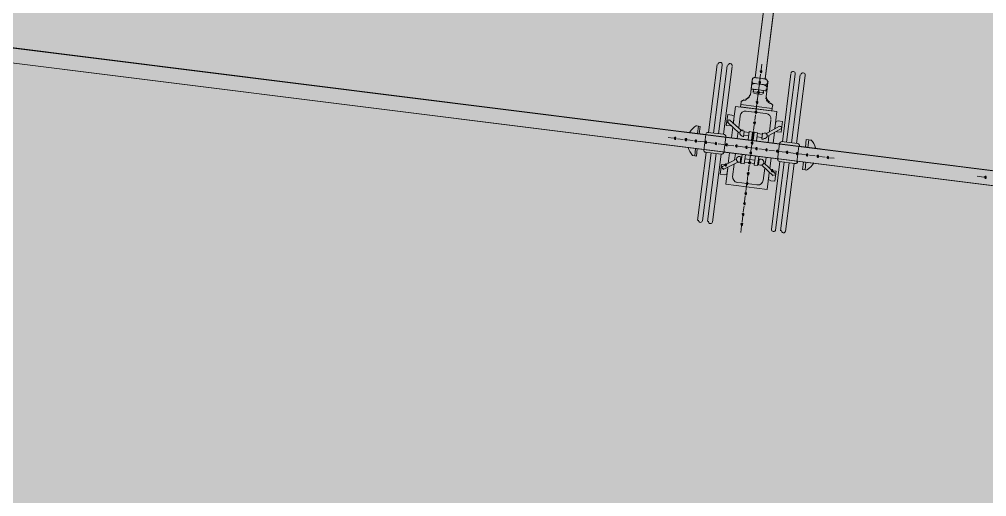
# Model space of a CAD drawing. Header units: metres. Extents: x -4 to 509425, y 7549 to 4732445.
# Drawn here: x 476019.26 to 476029.05, y 4719740.6 to 4719745.43 of the extents above; entities that cross this region are included whole.
import ezdxf

# ---------------------------------------------------------------- set-up
doc = ezdxf.new("R2010")
doc.units = ezdxf.units.M
doc.header["$LTSCALE"] = 0.01
doc.header["$MEASUREMENT"] = 0
doc.layers.get('0').update_dxf_attribs({"lineweight": 0})
doc.layers.add('_SUBESTACIÓN', color=1, linetype='Continuous')
doc.layers.add('SUBESTACION LA VID', color=253, linetype='Continuous')

# ---------------------------------------------------------------- blocks, each defined once
blk = doc.blocks.new('A$Cfff6051d')
at = {"layer": 'SUBESTACION LA VID', "transparency": 33554687}
h = blk.add_hatch(color=256, dxfattribs=at)
h.dxf.hatch_style = 2
h.paths.add_polyline_path([(476026.7776, 4719744.9032), (476026.7786, 4719744.9116), (476026.7702, 4719744.9127), (476026.7608, 4719744.9053), (476026.7681, 4719744.8959), (476026.7765, 4719744.8948)])
h = blk.add_hatch(color=256, dxfattribs=at)
h.dxf.hatch_style = 2
h.paths.add_polyline_path([(476026.7639, 4719744.794), (476026.7649, 4719744.8024), (476026.7565, 4719744.8034), (476026.7471, 4719744.7961), (476026.7544, 4719744.7866), (476026.7628, 4719744.7856)])
h = blk.add_hatch(color=256, dxfattribs=at)
h.dxf.hatch_style = 2
h.paths.add_polyline_path([(476026.7512, 4719744.6932), (476026.7523, 4719744.7016), (476026.7439, 4719744.7026), (476026.7344, 4719744.6953), (476026.7418, 4719744.6858), (476026.7502, 4719744.6848)])
h = blk.add_hatch(color=256, dxfattribs=at)
h.dxf.hatch_style = 2
h.paths.add_polyline_path([(476026.7386, 4719744.5924), (476026.7396, 4719744.6008), (476026.7312, 4719744.6018), (476026.7218, 4719744.5945), (476026.7291, 4719744.585), (476026.7375, 4719744.584)])
h = blk.add_hatch(color=256, dxfattribs=at)
h.dxf.hatch_style = 2
h.paths.add_polyline_path([(476026.7259, 4719744.4916), (476026.727, 4719744.5), (476026.7186, 4719744.501), (476026.7091, 4719744.4937), (476026.7165, 4719744.4842), (476026.7249, 4719744.4832)])
h = blk.add_hatch(color=256, dxfattribs=at)
h.dxf.hatch_style = 2
h.paths.add_polyline_path([(476026.7123, 4719744.3824), (476026.7133, 4719744.3908), (476026.7049, 4719744.3918), (476026.6955, 4719744.3845), (476026.7028, 4719744.375), (476026.7112, 4719744.374)])
h = blk.add_hatch(color=256, dxfattribs=at)
h.dxf.hatch_style = 2
h.paths.add_polyline_path([(476025.9078, 4719744.2273), (476025.9089, 4719744.2357), (476025.9005, 4719744.2367), (476025.891, 4719744.2294), (476025.8984, 4719744.2199), (476025.9068, 4719744.2189)])
h = blk.add_hatch(color=256, dxfattribs=at)
h.dxf.hatch_style = 2
h.paths.add_polyline_path([(476026.017, 4719744.2136), (476026.0181, 4719744.222), (476026.0097, 4719744.223), (476026.0002, 4719744.2157), (476026.0076, 4719744.2062), (476026.016, 4719744.2052)])
h = blk.add_hatch(color=256, dxfattribs=at)
h.dxf.hatch_style = 2
h.paths.add_polyline_path([(476026.1178, 4719744.2009), (476026.1189, 4719744.2093), (476026.1105, 4719744.2104), (476026.101, 4719744.203), (476026.1084, 4719744.1936), (476026.1168, 4719744.1925)])
h = blk.add_hatch(color=256, dxfattribs=at)
h.dxf.hatch_style = 2
h.paths.add_polyline_path([(476026.6996, 4719744.2816), (476026.7007, 4719744.29), (476026.6923, 4719744.291), (476026.6828, 4719744.2837), (476026.6902, 4719744.2742), (476026.6986, 4719744.2732)])
h = blk.add_hatch(color=256, dxfattribs=at)
h.dxf.hatch_style = 2
h.paths.add_polyline_path([(476026.2186, 4719744.1883), (476026.2197, 4719744.1967), (476026.2113, 4719744.1977), (476026.2018, 4719744.1904), (476026.2092, 4719744.1809), (476026.2176, 4719744.1799)])
h = blk.add_hatch(color=256, dxfattribs=at)
h.dxf.hatch_style = 2
h.paths.add_polyline_path([(476026.3194, 4719744.1756), (476026.3205, 4719744.184), (476026.3121, 4719744.1851), (476026.3026, 4719744.1778), (476026.31, 4719744.1683), (476026.3184, 4719744.1672)])
h = blk.add_hatch(color=256, dxfattribs=at)
h.dxf.hatch_style = 2
h.paths.add_polyline_path([(476026.4287, 4719744.162), (476026.4297, 4719744.1704), (476026.4213, 4719744.1714), (476026.4119, 4719744.1641), (476026.4192, 4719744.1546), (476026.4276, 4719744.1536)])
h = blk.add_hatch(color=256, dxfattribs=at)
h.dxf.hatch_style = 2
h.paths.add_polyline_path([(476026.5295, 4719744.1493), (476026.5305, 4719744.1577), (476026.5221, 4719744.1588), (476026.5127, 4719744.1514), (476026.52, 4719744.142), (476026.5284, 4719744.1409)])
h = blk.add_hatch(color=256, dxfattribs=at)
h.dxf.hatch_style = 2
h.paths.add_polyline_path([(476026.6303, 4719744.1367), (476026.6313, 4719744.1451), (476026.6229, 4719744.1461), (476026.6135, 4719744.1388), (476026.6208, 4719744.1293), (476026.6292, 4719744.1283)])
h = blk.add_hatch(color=256, dxfattribs=at)
h.dxf.hatch_style = 2
h.paths.add_polyline_path([(476026.687, 4719744.1808), (476026.688, 4719744.1892), (476026.6796, 4719744.1902), (476026.6702, 4719744.1829), (476026.6775, 4719744.1734), (476026.6859, 4719744.1724)])
h = blk.add_hatch(color=256, dxfattribs=at)
h.dxf.hatch_style = 2
h.paths.add_polyline_path([(476026.7311, 4719744.124), (476026.7321, 4719744.1324), (476026.7237, 4719744.1335), (476026.7143, 4719744.1262), (476026.7216, 4719744.1167), (476026.73, 4719744.1156)])
h = blk.add_hatch(color=256, dxfattribs=at)
h.dxf.hatch_style = 2
h.paths.add_polyline_path([(476026.8319, 4719744.1114), (476026.8329, 4719744.1198), (476026.8245, 4719744.1209), (476026.8151, 4719744.1135), (476026.8224, 4719744.1041), (476026.8308, 4719744.103)])
h = blk.add_hatch(color=256, dxfattribs=at)
h.dxf.hatch_style = 2
h.paths.add_polyline_path([(476026.9411, 4719744.0977), (476026.9421, 4719744.1061), (476026.9337, 4719744.1072), (476026.9243, 4719744.0998), (476026.9316, 4719744.0904), (476026.94, 4719744.0893)])
h = blk.add_hatch(color=256, dxfattribs=at)
h.dxf.hatch_style = 2
h.paths.add_polyline_path([(476026.6743, 4719744.08), (476026.6754, 4719744.0884), (476026.667, 4719744.0894), (476026.6575, 4719744.0821), (476026.6649, 4719744.0726), (476026.6733, 4719744.0716)])
h = blk.add_hatch(color=256, dxfattribs=at)
h.dxf.hatch_style = 2
h.paths.add_polyline_path([(476027.0419, 4719744.0851), (476027.0429, 4719744.0935), (476027.0345, 4719744.0945), (476027.0251, 4719744.0872), (476027.0324, 4719744.0777), (476027.0408, 4719744.0767)])
h = blk.add_hatch(color=256, dxfattribs=at)
h.dxf.hatch_style = 2
h.paths.add_polyline_path([(476027.1427, 4719744.0724), (476027.1437, 4719744.0808), (476027.1353, 4719744.0819), (476027.1259, 4719744.0745), (476027.1332, 4719744.0651), (476027.1416, 4719744.064)])
h = blk.add_hatch(color=256, dxfattribs=at)
h.dxf.hatch_style = 2
h.paths.add_polyline_path([(476027.2435, 4719744.0598), (476027.2445, 4719744.0682), (476027.2361, 4719744.0693), (476027.2267, 4719744.0619), (476027.234, 4719744.0525), (476027.2424, 4719744.0514)])
h = blk.add_hatch(color=256, dxfattribs=at)
h.dxf.hatch_style = 2
h.paths.add_polyline_path([(476027.3527, 4719744.0461), (476027.3537, 4719744.0545), (476027.3453, 4719744.0556), (476027.3359, 4719744.0482), (476027.3432, 4719744.0388), (476027.3516, 4719744.0377)])
h = blk.add_hatch(color=256, dxfattribs=at)
h.dxf.hatch_style = 2
h.paths.add_polyline_path([(476027.4535, 4719744.0335), (476027.4545, 4719744.0419), (476027.4461, 4719744.0429), (476027.4367, 4719744.0356), (476027.444, 4719744.0261), (476027.4524, 4719744.0251)])
h = blk.add_hatch(color=256, dxfattribs=at)
h.dxf.hatch_style = 2
h.paths.add_polyline_path([(476026.4202, 4719743.9582), (476026.4212, 4719743.9666), (476026.4128, 4719743.9677), (476026.4034, 4719743.9603), (476026.4107, 4719743.9509), (476026.4191, 4719743.9498)])
h = blk.add_hatch(color=256, dxfattribs=at)
h.dxf.hatch_style = 2
h.paths.add_polyline_path([(476026.6617, 4719743.9792), (476026.6628, 4719743.9876), (476026.6544, 4719743.9886), (476026.6449, 4719743.9813), (476026.6523, 4719743.9718), (476026.6607, 4719743.9708)])
h = blk.add_hatch(color=256, dxfattribs=at)
h.dxf.hatch_style = 2
h.paths.add_polyline_path([(476026.8906, 4719743.8993), (476026.8916, 4719743.9077), (476026.8832, 4719743.9087), (476026.8738, 4719743.9014), (476026.8811, 4719743.8919), (476026.8895, 4719743.8909)])
h = blk.add_hatch(color=256, dxfattribs=at)
h.dxf.hatch_style = 2
h.paths.add_polyline_path([(476026.648, 4719743.87), (476026.6491, 4719743.8784), (476026.6407, 4719743.8794), (476026.6312, 4719743.8721), (476026.6386, 4719743.8626), (476026.647, 4719743.8616)])
h = blk.add_hatch(color=256, dxfattribs=at)
h.dxf.hatch_style = 2
h.paths.add_polyline_path([(476029.0496, 4719743.8334), (476029.0506, 4719743.8418), (476029.0422, 4719743.8428), (476029.0328, 4719743.8355), (476029.0401, 4719743.826), (476029.0485, 4719743.825)])
h = blk.add_hatch(color=256, dxfattribs=at)
h.dxf.hatch_style = 2
h.paths.add_polyline_path([(476026.6354, 4719743.7692), (476026.6364, 4719743.7776), (476026.628, 4719743.7786), (476026.6186, 4719743.7713), (476026.6259, 4719743.7618), (476026.6343, 4719743.7608)])
h = blk.add_hatch(color=256, dxfattribs=at)
h.dxf.hatch_style = 2
h.paths.add_polyline_path([(476026.6227, 4719743.6683), (476026.6238, 4719743.6767), (476026.6154, 4719743.6778), (476026.6059, 4719743.6705), (476026.6133, 4719743.661), (476026.6217, 4719743.6599)])
h = blk.add_hatch(color=256, dxfattribs=at)
h.dxf.hatch_style = 2
h.paths.add_polyline_path([(476026.6101, 4719743.5675), (476026.6112, 4719743.5759), (476026.6028, 4719743.577), (476026.5933, 4719743.5696), (476026.6006, 4719743.5602), (476026.609, 4719743.5591)])
h = blk.add_hatch(color=256, dxfattribs=at)
h.dxf.hatch_style = 2
h.paths.add_polyline_path([(476026.5964, 4719743.4583), (476026.5975, 4719743.4667), (476026.5891, 4719743.4678), (476026.5796, 4719743.4604), (476026.587, 4719743.451), (476026.5954, 4719743.4499)])
h = blk.add_hatch(color=256, dxfattribs=at)
h.dxf.hatch_style = 2
h.paths.add_polyline_path([(476026.5838, 4719743.3575), (476026.5848, 4719743.3659), (476026.5764, 4719743.367), (476026.567, 4719743.3596), (476026.5743, 4719743.3502), (476026.5827, 4719743.3491)])
at = {"layer": 'SUBESTACION LA VID', "lineweight": 15}
for p, q in [((476070.5903, 4719738.7022), (475974.8433, 4719750.706)), ((476027.4475, 4719750.7236), (476026.7103, 4719744.8434)), ((476027.5483, 4719750.711), (476026.8111, 4719744.8307)), ((476070.5713, 4719738.551), (475974.8243, 4719750.5548)), ((476026.326, 4719744.9769), (476026.2397, 4719744.288)), ((476026.2901, 4719744.2817), (476026.3764, 4719744.9705)), ((476026.4268, 4719744.9642), (476026.3405, 4719744.2754)), ((476026.3909, 4719744.2691), (476026.4772, 4719744.9579)), ((476026.7786, 4719744.9798), (476026.7713, 4719744.9211)), ((476026.6809, 4719744.8129), (476026.6735, 4719744.7541)), ((476026.766, 4719744.879), (476026.7586, 4719744.8202)), ((476026.8331, 4719744.7341), (476026.8405, 4719744.7929)), ((476026.9873, 4719744.1943), (476027.0737, 4719744.8831)), ((476027.1157, 4719744.8779), (476027.0293, 4719744.189)), ((476027.0797, 4719744.1827), (476027.1661, 4719744.8716)), ((476027.2165, 4719744.8652), (476027.1301, 4719744.1764)), ((476026.663, 4719744.6701), (476026.6735, 4719744.7541)), ((476026.6914, 4719744.6922), (476026.6935, 4719744.709)), ((476026.6998, 4719744.6911), (476026.6998, 4719744.6911)), ((476026.7534, 4719744.7782), (476026.7449, 4719744.711)), ((476026.7943, 4719744.6963), (476026.7922, 4719744.6795)), ((476026.8331, 4719744.7341), (476026.8226, 4719744.6501)), ((476026.5874, 4719744.6113), (476026.6136, 4719744.6166)), ((476026.7827, 4719744.6722), (476026.6987, 4719744.6827)), ((476026.7407, 4719744.6774), (476026.7323, 4719744.6102)), ((476026.7838, 4719744.6806), (476026.7838, 4719744.6806)), ((476026.4896, 4719744.3762), (476026.5118, 4719744.5526)), ((476026.9318, 4719744.4999), (476026.5118, 4719744.5526)), ((476026.8845, 4719744.5314), (476026.5653, 4719744.5714)), ((476026.8184, 4719744.48), (476026.6167, 4719744.5053)), ((476026.7281, 4719744.5766), (476026.7197, 4719744.5094)), ((476026.8572, 4719744.586), (476026.8814, 4719744.5745)), ((476026.9097, 4719744.3235), (476026.9318, 4719744.4999)), ((476026.4518, 4719744.415), (476026.5747, 4719744.3058)), ((476026.5442, 4719744.3352), (476026.559, 4719744.4528)), ((476026.7144, 4719744.4674), (476026.707, 4719744.4086)), ((476026.855, 4719744.2962), (476026.8698, 4719744.4138)), ((476026.1116, 4719744.3553), (476026.1368, 4719744.3521)), ((476026.4319, 4719744.3919), (476026.5463, 4719744.2837)), ((476026.4717, 4719744.2333), (476026.4854, 4719744.3426)), ((476026.7018, 4719744.3666), (476026.6944, 4719744.3078)), ((476026.9559, 4719744.3518), (476026.8183, 4719744.2752)), ((476026.9695, 4719744.3245), (476026.8319, 4719744.2479)), ((476025.8826, 4719744.2304), (476025.8322, 4719744.2367)), ((476025.9834, 4719744.2178), (476025.9246, 4719744.2251)), ((476026.2113, 4719744.266), (476025.9929, 4719744.2934)), ((476026.0842, 4719744.2051), (476026.0254, 4719744.2125)), ((476026.1913, 4719744.1064), (476026.2113, 4719744.266)), ((476026.3909, 4719744.2691), (476026.2313, 4719744.2891)), ((476026.4129, 4719744.2407), (476026.3929, 4719744.0811)), ((476026.959, 4719744.1723), (476026.4129, 4719744.2407)), ((476026.5305, 4719744.226), (476026.539, 4719744.2932)), ((476026.645, 4719744.2543), (476026.5946, 4719744.2606)), ((476026.6492, 4719744.2879), (476026.5988, 4719744.2942)), ((476026.6397, 4719744.2123), (476026.6503, 4719744.2963)), ((476026.6839, 4719744.2921), (476026.6503, 4719744.2963)), ((476026.6733, 4719744.2081), (476026.6839, 4719744.2921)), ((476026.6954, 4719744.248), (476026.6786, 4719744.2501)), ((476026.6891, 4719744.2658), (476026.6807, 4719744.1986)), ((476026.6996, 4719744.2816), (476026.6828, 4719744.2837)), ((476026.6901, 4719744.206), (476026.7007, 4719744.29)), ((476026.7343, 4719744.2858), (476026.7007, 4719744.29)), ((476026.7237, 4719744.2018), (476026.7343, 4719744.2858)), ((476026.7794, 4719744.2374), (476026.729, 4719744.2438)), ((476026.7836, 4719744.271), (476026.7332, 4719744.2774)), ((476026.8015, 4719744.2773), (476026.7847, 4719744.2794)), ((476026.8413, 4719744.187), (476026.8498, 4719744.2542)), ((476026.8917, 4719744.1807), (476026.9054, 4719744.2899)), ((476027.2708, 4719744.21), (476027.254, 4719744.2121)), ((476026.1924, 4719744.1148), (476025.974, 4719744.1422)), ((476026.1157, 4719744.0476), (476026.1252, 4719744.1232)), ((476026.1934, 4719744.1914), (476026.1262, 4719744.1999)), ((476026.2942, 4719744.1788), (476026.227, 4719744.1872)), ((476026.395, 4719744.1662), (476026.3362, 4719744.1735)), ((476026.4959, 4719744.1535), (476026.4371, 4719744.1609)), ((476026.6051, 4719744.1398), (476026.5379, 4719744.1483)), ((476026.7059, 4719744.1272), (476026.6387, 4719744.1356)), ((476026.6765, 4719744.165), (476026.6681, 4719744.0978)), ((476026.8067, 4719744.1146), (476026.7479, 4719744.1219)), ((476026.9075, 4719744.1019), (476026.8487, 4719744.1093)), ((476026.959, 4719744.1723), (476026.9389, 4719744.0127)), ((476026.9789, 4719744.1954), (476027.1385, 4719744.1754)), ((476027.1322, 4719743.9884), (476027.1522, 4719744.148)), ((476027.1522, 4719744.148), (476027.3706, 4719744.1207)), ((476026.0989, 4719744.0497), (476026.0737, 4719744.0529)), ((476026.1281, 4719743.3976), (476026.2144, 4719744.0864)), ((476026.2648, 4719744.0801), (476026.1785, 4719743.3913)), ((476026.3656, 4719744.0675), (476026.206, 4719744.0875)), ((476026.2289, 4719743.385), (476026.3152, 4719744.0738)), ((476026.3656, 4719744.0675), (476026.2793, 4719743.3786)), ((476026.375, 4719743.9383), (476026.5126, 4719744.0149)), ((476026.94, 4719744.0211), (476026.394, 4719744.0895)), ((476026.4391, 4719743.9729), (476026.4528, 4719744.0821)), ((476026.5032, 4719744.0076), (476026.5116, 4719744.0748)), ((476026.5735, 4719744.0243), (476026.5651, 4719744.0254)), ((476026.5788, 4719744.0663), (476026.5672, 4719743.9739)), ((476026.6124, 4719744.0621), (476026.6008, 4719743.9697)), ((476026.7079, 4719744.0075), (476026.6071, 4719744.0201)), ((476026.6628, 4719744.0558), (476026.6554, 4719743.997)), ((476026.7132, 4719744.0495), (476026.7016, 4719743.9571)), ((476026.7468, 4719744.0453), (476026.7352, 4719743.9529)), ((476026.814, 4719743.9686), (476026.8224, 4719744.0358)), ((476026.8591, 4719743.9203), (476026.8728, 4719744.0295)), ((476027.0167, 4719744.0882), (476026.9495, 4719744.0967)), ((476027.1175, 4719744.0756), (476027.0503, 4719744.084)), ((476027.2183, 4719744.063), (476027.1511, 4719744.0714)), ((476027.3191, 4719744.0503), (476027.2603, 4719744.0577)), ((476027.4199, 4719744.0377), (476027.3611, 4719744.0451)), ((476027.5123, 4719744.0261), (476027.4619, 4719744.0324)), ((476026.3887, 4719743.911), (476026.5346, 4719743.9866)), ((476026.4128, 4719743.7629), (476026.4338, 4719743.9309)), ((476026.4821, 4719743.8396), (476026.4979, 4719743.9656)), ((476026.5693, 4719743.9907), (476026.5609, 4719743.9918)), ((476026.6008, 4719743.9697), (476026.5672, 4719743.9739)), ((476026.7037, 4719743.9739), (476026.6029, 4719743.9865)), ((476026.6501, 4719743.955), (476026.6428, 4719743.8962)), ((476026.7352, 4719743.9529), (476026.7016, 4719743.9571)), ((476026.7457, 4719743.9686), (476026.7373, 4719743.9697)), ((476026.7499, 4719744.0022), (476026.7415, 4719744.0033)), ((476026.7615, 4719743.9581), (476026.7447, 4719743.9602)), ((476026.8927, 4719743.8478), (476026.7783, 4719743.956)), ((476026.7929, 4719743.8006), (476026.8087, 4719743.9266)), ((476026.9126, 4719743.8709), (476026.7982, 4719743.9791)), ((476026.962, 4719743.9927), (476026.8757, 4719743.3039)), ((476026.9177, 4719743.2986), (476027.004, 4719743.9874)), ((476026.9536, 4719743.9938), (476027.1132, 4719743.9737)), ((476027.0544, 4719743.9811), (476026.9681, 4719743.2923)), ((476027.0185, 4719743.286), (476027.1048, 4719743.9748)), ((476027.1332, 4719743.9968), (476027.3516, 4719743.9695)), ((476027.1909, 4719743.9128), (476027.2004, 4719743.9884)), ((476027.2161, 4719743.9097), (476027.2329, 4719743.9075)), ((476026.6375, 4719743.8542), (476026.6291, 4719743.787)), ((476026.8328, 4719743.7103), (476026.8538, 4719743.8783)), ((476029.0244, 4719743.8365), (476028.9572, 4719743.845)), ((476026.8328, 4719743.7103), (476026.4128, 4719743.7629)), ((476026.7278, 4719743.7576), (476026.5262, 4719743.7828)), ((476026.6249, 4719743.7534), (476026.6164, 4719743.6862)), ((476026.6112, 4719743.6442), (476026.6038, 4719743.5854)), ((476026.5985, 4719743.5434), (476026.5912, 4719743.4846)), ((476026.5859, 4719743.4426), (476026.5785, 4719743.3838)), ((476026.5733, 4719743.3418), (476026.5648, 4719743.2746))]:
    blk.add_line(p, q, dxfattribs=at)
for points in [[(476070.5713, 4719738.551), (476070.5903, 4719738.7022), (475974.8433, 4719750.706), (475974.8243, 4719750.5548), (476070.5713, 4719738.551)], [(476027.4475, 4719750.7236), (476027.5483, 4719750.711), (476026.8111, 4719744.8307), (476026.7103, 4719744.8434), (476027.4475, 4719750.7236)], [(476026.5685, 4719744.5966), (476026.5622, 4719744.5462), (476026.7218, 4719744.5262), (476026.7607, 4719744.837), (476026.7355, 4719744.8402), (476026.7271, 4719744.8413), (476026.7187, 4719744.8423), (476026.7103, 4719744.8434), (476026.7019, 4719744.8444), (476026.6925, 4719744.8371), (476026.6841, 4719744.8381), (476026.683, 4719744.8297), (476026.682, 4719744.8213), (476026.6809, 4719744.8129), (476026.6735, 4719744.7541), (476026.663, 4719744.6701), (476026.6536, 4719744.6628), (476026.6525, 4719744.6544), (476026.6514, 4719744.646), (476026.642, 4719744.6386), (476026.6325, 4719744.6313), (476026.6231, 4719744.6239), (476026.6136, 4719744.6166), (476026.5968, 4719744.6187), (476026.5874, 4719744.6113), (476026.579, 4719744.6124), (476026.5779, 4719744.604), (476026.5695, 4719744.605), (476026.5685, 4719744.5966)], [(476026.6809, 4719744.8129), (476026.6799, 4719744.8045), (476026.6788, 4719744.7961), (476026.6862, 4719744.7867), (476026.703, 4719744.7846), (476026.7114, 4719744.7835), (476026.7282, 4719744.7814), (476026.7534, 4719744.7782), (476026.7786, 4719744.7751), (476026.7954, 4719744.773), (476026.8038, 4719744.7719), (476026.8206, 4719744.7698), (476026.83, 4719744.7772), (476026.8311, 4719744.7856), (476026.8405, 4719744.7929), (476026.8416, 4719744.8013), (476026.8342, 4719744.8108), (476026.8353, 4719744.8192), (476026.8269, 4719744.8202), (476026.8111, 4719744.8307), (476026.8027, 4719744.8318), (476026.7859, 4719744.8339), (476026.7607, 4719744.837), (476026.7355, 4719744.8402), (476026.7187, 4719744.8423), (476026.7103, 4719744.8434), (476026.6925, 4719744.8371), (476026.6841, 4719744.8381), (476026.683, 4719744.8297), (476026.682, 4719744.8213), (476026.6809, 4719744.8129)], [(476026.8877, 4719744.5566), (476026.8814, 4719744.5062), (476026.7218, 4719744.5262), (476026.7607, 4719744.837), (476026.7859, 4719744.8339), (476026.7943, 4719744.8328), (476026.8111, 4719744.8307), (476026.8195, 4719744.8297), (476026.8269, 4719744.8202), (476026.8353, 4719744.8192), (476026.8342, 4719744.8108), (476026.8416, 4719744.8013), (476026.8405, 4719744.7929), (476026.8331, 4719744.7341), (476026.8226, 4719744.6501), (476026.8216, 4719744.6417), (476026.8205, 4719744.6333), (476026.8279, 4719744.6239), (476026.8268, 4719744.6155), (476026.8341, 4719744.606), (476026.8425, 4719744.6049), (476026.8415, 4719744.5965), (476026.8572, 4719744.586), (476026.8656, 4719744.585), (476026.8814, 4719744.5745), (476026.8887, 4719744.565), (476026.8877, 4719744.5566)], [(476026.746, 4719744.7194), (476026.7712, 4719744.7163), (476026.788, 4719744.7142), (476026.7964, 4719744.7131), (476026.8132, 4719744.711), (476026.8216, 4719744.71), (476026.8226, 4719744.7184), (476026.8237, 4719744.7268), (476026.8331, 4719744.7341), (476026.8342, 4719744.7425), (476026.8269, 4719744.752), (476026.8279, 4719744.7604), (476026.8195, 4719744.7614), (476026.8038, 4719744.7719), (476026.7954, 4719744.773), (476026.7786, 4719744.7751), (476026.7534, 4719744.7782), (476026.7282, 4719744.7814), (476026.7114, 4719744.7835), (476026.703, 4719744.7846), (476026.6851, 4719744.7783), (476026.6767, 4719744.7793), (476026.6756, 4719744.7709), (476026.6746, 4719744.7625), (476026.6735, 4719744.7541), (476026.6725, 4719744.7457), (476026.6714, 4719744.7373), (476026.6704, 4719744.7289), (476026.6788, 4719744.7279), (476026.6956, 4719744.7258), (476026.704, 4719744.7247), (476026.7208, 4719744.7226), (476026.746, 4719744.7194)], [(476026.7964, 4719744.7131), (476026.7932, 4719744.6879), (476026.6924, 4719744.7006), (476026.6956, 4719744.7258)], [(476026.8877, 4719744.5566), (476026.8845, 4719744.5314), (476026.8814, 4719744.5062), (476026.5622, 4719744.5462), (476026.5653, 4719744.5714), (476026.5685, 4719744.5966)], [(476026.4623, 4719744.3625), (476026.4613, 4719744.3541), (476026.4193, 4719744.3594), (476026.433, 4719744.4686), (476026.475, 4719744.4633), (476026.4991, 4719744.4518), (476026.4907, 4719744.3846)], [(476026.9327, 4719744.3035), (476026.9317, 4719744.2951), (476026.9737, 4719744.2899), (476026.9874, 4719744.3991), (476026.9454, 4719744.4043), (476026.9191, 4719744.3991), (476026.9107, 4719744.3319)], [(476026.1441, 4719744.2744), (476026.1536, 4719744.35), (476026.1368, 4719744.3521), (476026.1273, 4719744.2765)], [(476026.5757, 4719744.2459), (476026.5925, 4719744.2438), (476026.5999, 4719744.3026), (476026.5831, 4719744.3047)], [(476026.7941, 4719744.2185), (476026.7773, 4719744.2206), (476026.7847, 4719744.2794)], [(476027.2194, 4719744.1396), (476027.2288, 4719744.2152), (476027.254, 4719744.2121), (476027.2446, 4719744.1365)], [(476026.1084, 4719744.1253), (476026.0989, 4719744.0497), (476026.1157, 4719744.0476)], [(476026.5504, 4719744.0443), (476026.5672, 4719744.0422), (476026.5598, 4719743.9834), (476026.543, 4719743.9855)], [(476026.7688, 4719744.0169), (476026.752, 4719744.019), (476026.7447, 4719743.9602)], [(476026.4118, 4719743.9593), (476026.3698, 4719743.9646), (476026.3571, 4719743.8638), (476026.3991, 4719743.8585), (476026.4254, 4719743.8637), (476026.4338, 4719743.9309)], [(476027.2256, 4719743.9853), (476027.2161, 4719743.9097), (476027.1909, 4719743.9128)], [(476026.8822, 4719743.9003), (476026.9242, 4719743.8951), (476026.9116, 4719743.7942), (476026.8696, 4719743.7995), (476026.8454, 4719743.8111), (476026.8538, 4719743.8783)]]:
    blk.add_lwpolyline(points, dxfattribs=at)
at = {"layer": 'SUBESTACION LA VID'}
for points in [[(476026.7776, 4719744.9032), (476026.7786, 4719744.9116), (476026.7702, 4719744.9127), (476026.7608, 4719744.9053), (476026.7681, 4719744.8959), (476026.7765, 4719744.8948)], [(476026.7639, 4719744.794), (476026.7649, 4719744.8024), (476026.7565, 4719744.8034), (476026.7471, 4719744.7961), (476026.7544, 4719744.7866), (476026.7628, 4719744.7856)], [(476026.7512, 4719744.6932), (476026.7523, 4719744.7016), (476026.7439, 4719744.7026), (476026.7344, 4719744.6953), (476026.7418, 4719744.6858), (476026.7502, 4719744.6848)], [(476026.7386, 4719744.5924), (476026.7396, 4719744.6008), (476026.7312, 4719744.6018), (476026.7218, 4719744.5945), (476026.7291, 4719744.585), (476026.7375, 4719744.584)], [(476026.7259, 4719744.4916), (476026.727, 4719744.5), (476026.7186, 4719744.501), (476026.7091, 4719744.4937), (476026.7165, 4719744.4842), (476026.7249, 4719744.4832)], [(476026.7123, 4719744.3824), (476026.7133, 4719744.3908), (476026.7049, 4719744.3918), (476026.6955, 4719744.3845), (476026.7028, 4719744.375), (476026.7112, 4719744.374)], [(476025.9078, 4719744.2273), (476025.9089, 4719744.2357), (476025.9005, 4719744.2367), (476025.891, 4719744.2294), (476025.8984, 4719744.2199), (476025.9068, 4719744.2189)], [(476026.017, 4719744.2136), (476026.0181, 4719744.222), (476026.0097, 4719744.223), (476026.0002, 4719744.2157), (476026.0076, 4719744.2062), (476026.016, 4719744.2052)], [(476026.1178, 4719744.2009), (476026.1189, 4719744.2093), (476026.1105, 4719744.2104), (476026.101, 4719744.203), (476026.1084, 4719744.1936), (476026.1168, 4719744.1925)], [(476026.6996, 4719744.2816), (476026.7007, 4719744.29), (476026.6923, 4719744.291), (476026.6828, 4719744.2837), (476026.6902, 4719744.2742), (476026.6986, 4719744.2732)], [(476026.2186, 4719744.1883), (476026.2197, 4719744.1967), (476026.2113, 4719744.1977), (476026.2018, 4719744.1904), (476026.2092, 4719744.1809), (476026.2176, 4719744.1799)], [(476026.3194, 4719744.1756), (476026.3205, 4719744.184), (476026.3121, 4719744.1851), (476026.3026, 4719744.1778), (476026.31, 4719744.1683), (476026.3184, 4719744.1672)], [(476026.4287, 4719744.162), (476026.4297, 4719744.1704), (476026.4213, 4719744.1714), (476026.4119, 4719744.1641), (476026.4192, 4719744.1546), (476026.4276, 4719744.1536)], [(476026.5295, 4719744.1493), (476026.5305, 4719744.1577), (476026.5221, 4719744.1588), (476026.5127, 4719744.1514), (476026.52, 4719744.142), (476026.5284, 4719744.1409)], [(476026.6303, 4719744.1367), (476026.6313, 4719744.1451), (476026.6229, 4719744.1461), (476026.6135, 4719744.1388), (476026.6208, 4719744.1293), (476026.6292, 4719744.1283)], [(476026.687, 4719744.1808), (476026.688, 4719744.1892), (476026.6796, 4719744.1902), (476026.6702, 4719744.1829), (476026.6775, 4719744.1734), (476026.6859, 4719744.1724)], [(476026.7311, 4719744.124), (476026.7321, 4719744.1324), (476026.7237, 4719744.1335), (476026.7143, 4719744.1262), (476026.7216, 4719744.1167), (476026.73, 4719744.1156)], [(476026.8319, 4719744.1114), (476026.8329, 4719744.1198), (476026.8245, 4719744.1209), (476026.8151, 4719744.1135), (476026.8224, 4719744.1041), (476026.8308, 4719744.103)], [(476026.9411, 4719744.0977), (476026.9421, 4719744.1061), (476026.9337, 4719744.1072), (476026.9243, 4719744.0998), (476026.9316, 4719744.0904), (476026.94, 4719744.0893)], [(476026.6743, 4719744.08), (476026.6754, 4719744.0884), (476026.667, 4719744.0894), (476026.6575, 4719744.0821), (476026.6649, 4719744.0726), (476026.6733, 4719744.0716)], [(476027.0419, 4719744.0851), (476027.0429, 4719744.0935), (476027.0345, 4719744.0945), (476027.0251, 4719744.0872), (476027.0324, 4719744.0777), (476027.0408, 4719744.0767)], [(476027.1427, 4719744.0724), (476027.1437, 4719744.0808), (476027.1353, 4719744.0819), (476027.1259, 4719744.0745), (476027.1332, 4719744.0651), (476027.1416, 4719744.064)], [(476027.2435, 4719744.0598), (476027.2445, 4719744.0682), (476027.2361, 4719744.0693), (476027.2267, 4719744.0619), (476027.234, 4719744.0525), (476027.2424, 4719744.0514)], [(476027.3527, 4719744.0461), (476027.3537, 4719744.0545), (476027.3453, 4719744.0556), (476027.3359, 4719744.0482), (476027.3432, 4719744.0388), (476027.3516, 4719744.0377)], [(476027.4535, 4719744.0335), (476027.4545, 4719744.0419), (476027.4461, 4719744.0429), (476027.4367, 4719744.0356), (476027.444, 4719744.0261), (476027.4524, 4719744.0251)], [(476026.4202, 4719743.9582), (476026.4212, 4719743.9666), (476026.4128, 4719743.9677), (476026.4034, 4719743.9603), (476026.4107, 4719743.9509), (476026.4191, 4719743.9498)], [(476026.6617, 4719743.9792), (476026.6628, 4719743.9876), (476026.6544, 4719743.9886), (476026.6449, 4719743.9813), (476026.6523, 4719743.9718), (476026.6607, 4719743.9708)], [(476026.8906, 4719743.8993), (476026.8916, 4719743.9077), (476026.8832, 4719743.9087), (476026.8738, 4719743.9014), (476026.8811, 4719743.8919), (476026.8895, 4719743.8909)], [(476026.648, 4719743.87), (476026.6491, 4719743.8784), (476026.6407, 4719743.8794), (476026.6312, 4719743.8721), (476026.6386, 4719743.8626), (476026.647, 4719743.8616)], [(476029.0496, 4719743.8334), (476029.0506, 4719743.8418), (476029.0422, 4719743.8428), (476029.0328, 4719743.8355), (476029.0401, 4719743.826), (476029.0485, 4719743.825)], [(476026.6354, 4719743.7692), (476026.6364, 4719743.7776), (476026.628, 4719743.7786), (476026.6186, 4719743.7713), (476026.6259, 4719743.7618), (476026.6343, 4719743.7608)], [(476026.6227, 4719743.6683), (476026.6238, 4719743.6767), (476026.6154, 4719743.6778), (476026.6059, 4719743.6705), (476026.6133, 4719743.661), (476026.6217, 4719743.6599)], [(476026.6101, 4719743.5675), (476026.6112, 4719743.5759), (476026.6028, 4719743.577), (476026.5933, 4719743.5696), (476026.6006, 4719743.5602), (476026.609, 4719743.5591)], [(476026.5964, 4719743.4583), (476026.5975, 4719743.4667), (476026.5891, 4719743.4678), (476026.5796, 4719743.4604), (476026.587, 4719743.451), (476026.5954, 4719743.4499)], [(476026.5838, 4719743.3575), (476026.5848, 4719743.3659), (476026.5764, 4719743.367), (476026.567, 4719743.3596), (476026.5743, 4719743.3502), (476026.5827, 4719743.3491)]]:
    blk.add_lwpolyline(points, close=True, dxfattribs=at)
at = {"layer": 'SUBESTACION LA VID', "lineweight": 0}
for points in [[(476026.7776, 4719744.9032), (476026.7786, 4719744.9116), (476026.7702, 4719744.9127), (476026.7608, 4719744.9053), (476026.7681, 4719744.8959), (476026.7765, 4719744.8948)], [(476026.7639, 4719744.794), (476026.7649, 4719744.8024), (476026.7565, 4719744.8034), (476026.7471, 4719744.7961), (476026.7544, 4719744.7866), (476026.7628, 4719744.7856)], [(476026.7512, 4719744.6932), (476026.7523, 4719744.7016), (476026.7439, 4719744.7026), (476026.7344, 4719744.6953), (476026.7418, 4719744.6858), (476026.7502, 4719744.6848)], [(476026.7386, 4719744.5924), (476026.7396, 4719744.6008), (476026.7312, 4719744.6018), (476026.7218, 4719744.5945), (476026.7291, 4719744.585), (476026.7375, 4719744.584)], [(476026.7259, 4719744.4916), (476026.727, 4719744.5), (476026.7186, 4719744.501), (476026.7091, 4719744.4937), (476026.7165, 4719744.4842), (476026.7249, 4719744.4832)], [(476026.7123, 4719744.3824), (476026.7133, 4719744.3908), (476026.7049, 4719744.3918), (476026.6955, 4719744.3845), (476026.7028, 4719744.375), (476026.7112, 4719744.374)], [(476025.9078, 4719744.2273), (476025.9089, 4719744.2357), (476025.9005, 4719744.2367), (476025.891, 4719744.2294), (476025.8984, 4719744.2199), (476025.9068, 4719744.2189)], [(476026.017, 4719744.2136), (476026.0181, 4719744.222), (476026.0097, 4719744.223), (476026.0002, 4719744.2157), (476026.0076, 4719744.2062), (476026.016, 4719744.2052)], [(476026.1178, 4719744.2009), (476026.1189, 4719744.2093), (476026.1105, 4719744.2104), (476026.101, 4719744.203), (476026.1084, 4719744.1936), (476026.1168, 4719744.1925)], [(476026.6996, 4719744.2816), (476026.7007, 4719744.29), (476026.6923, 4719744.291), (476026.6828, 4719744.2837), (476026.6902, 4719744.2742), (476026.6986, 4719744.2732)], [(476026.2186, 4719744.1883), (476026.2197, 4719744.1967), (476026.2113, 4719744.1977), (476026.2018, 4719744.1904), (476026.2092, 4719744.1809), (476026.2176, 4719744.1799)], [(476026.3194, 4719744.1756), (476026.3205, 4719744.184), (476026.3121, 4719744.1851), (476026.3026, 4719744.1778), (476026.31, 4719744.1683), (476026.3184, 4719744.1672)], [(476026.4287, 4719744.162), (476026.4297, 4719744.1704), (476026.4213, 4719744.1714), (476026.4119, 4719744.1641), (476026.4192, 4719744.1546), (476026.4276, 4719744.1536)], [(476026.5295, 4719744.1493), (476026.5305, 4719744.1577), (476026.5221, 4719744.1588), (476026.5127, 4719744.1514), (476026.52, 4719744.142), (476026.5284, 4719744.1409)], [(476026.6303, 4719744.1367), (476026.6313, 4719744.1451), (476026.6229, 4719744.1461), (476026.6135, 4719744.1388), (476026.6208, 4719744.1293), (476026.6292, 4719744.1283)], [(476026.687, 4719744.1808), (476026.688, 4719744.1892), (476026.6796, 4719744.1902), (476026.6702, 4719744.1829), (476026.6775, 4719744.1734), (476026.6859, 4719744.1724)], [(476026.7311, 4719744.124), (476026.7321, 4719744.1324), (476026.7237, 4719744.1335), (476026.7143, 4719744.1262), (476026.7216, 4719744.1167), (476026.73, 4719744.1156)], [(476026.8319, 4719744.1114), (476026.8329, 4719744.1198), (476026.8245, 4719744.1209), (476026.8151, 4719744.1135), (476026.8224, 4719744.1041), (476026.8308, 4719744.103)], [(476026.9411, 4719744.0977), (476026.9421, 4719744.1061), (476026.9337, 4719744.1072), (476026.9243, 4719744.0998), (476026.9316, 4719744.0904), (476026.94, 4719744.0893)], [(476026.6743, 4719744.08), (476026.6754, 4719744.0884), (476026.667, 4719744.0894), (476026.6575, 4719744.0821), (476026.6649, 4719744.0726), (476026.6733, 4719744.0716)], [(476027.0419, 4719744.0851), (476027.0429, 4719744.0935), (476027.0345, 4719744.0945), (476027.0251, 4719744.0872), (476027.0324, 4719744.0777), (476027.0408, 4719744.0767)], [(476027.1427, 4719744.0724), (476027.1437, 4719744.0808), (476027.1353, 4719744.0819), (476027.1259, 4719744.0745), (476027.1332, 4719744.0651), (476027.1416, 4719744.064)], [(476027.2435, 4719744.0598), (476027.2445, 4719744.0682), (476027.2361, 4719744.0693), (476027.2267, 4719744.0619), (476027.234, 4719744.0525), (476027.2424, 4719744.0514)], [(476027.3527, 4719744.0461), (476027.3537, 4719744.0545), (476027.3453, 4719744.0556), (476027.3359, 4719744.0482), (476027.3432, 4719744.0388), (476027.3516, 4719744.0377)], [(476027.4535, 4719744.0335), (476027.4545, 4719744.0419), (476027.4461, 4719744.0429), (476027.4367, 4719744.0356), (476027.444, 4719744.0261), (476027.4524, 4719744.0251)], [(476026.4202, 4719743.9582), (476026.4212, 4719743.9666), (476026.4128, 4719743.9677), (476026.4034, 4719743.9603), (476026.4107, 4719743.9509), (476026.4191, 4719743.9498)], [(476026.6617, 4719743.9792), (476026.6628, 4719743.9876), (476026.6544, 4719743.9886), (476026.6449, 4719743.9813), (476026.6523, 4719743.9718), (476026.6607, 4719743.9708)], [(476026.8906, 4719743.8993), (476026.8916, 4719743.9077), (476026.8832, 4719743.9087), (476026.8738, 4719743.9014), (476026.8811, 4719743.8919), (476026.8895, 4719743.8909)], [(476026.648, 4719743.87), (476026.6491, 4719743.8784), (476026.6407, 4719743.8794), (476026.6312, 4719743.8721), (476026.6386, 4719743.8626), (476026.647, 4719743.8616)], [(476029.0496, 4719743.8334), (476029.0506, 4719743.8418), (476029.0422, 4719743.8428), (476029.0328, 4719743.8355), (476029.0401, 4719743.826), (476029.0485, 4719743.825)], [(476026.6354, 4719743.7692), (476026.6364, 4719743.7776), (476026.628, 4719743.7786), (476026.6186, 4719743.7713), (476026.6259, 4719743.7618), (476026.6343, 4719743.7608)], [(476026.6227, 4719743.6683), (476026.6238, 4719743.6767), (476026.6154, 4719743.6778), (476026.6059, 4719743.6705), (476026.6133, 4719743.661), (476026.6217, 4719743.6599)], [(476026.6101, 4719743.5675), (476026.6112, 4719743.5759), (476026.6028, 4719743.577), (476026.5933, 4719743.5696), (476026.6006, 4719743.5602), (476026.609, 4719743.5591)], [(476026.5964, 4719743.4583), (476026.5975, 4719743.4667), (476026.5891, 4719743.4678), (476026.5796, 4719743.4604), (476026.587, 4719743.451), (476026.5954, 4719743.4499)], [(476026.5838, 4719743.3575), (476026.5848, 4719743.3659), (476026.5764, 4719743.367), (476026.567, 4719743.3596), (476026.5743, 4719743.3502), (476026.5827, 4719743.3491)]]:
    blk.add_lwpolyline(points, close=True, dxfattribs=at)
blk.add_lwpolyline([(476026.663, 4719744.6701), (476026.6809, 4719744.8129), (476026.682, 4719744.8213), (476026.663, 4719744.6701), (476026.683, 4719744.8297)], dxfattribs=at)
at = {"layer": 'SUBESTACION LA VID', "lineweight": 15}
for points in [[(476026.377, 4719744.9747), (476026.3784, 4719744.9863), (476026.3702, 4719744.9969), (476026.3586, 4719744.9984), (476026.347, 4719744.9998), (476026.3364, 4719744.9916), (476026.335, 4719744.98)], [(476026.4778, 4719744.9621), (476026.4792, 4719744.9737), (476026.471, 4719744.9843), (476026.4594, 4719744.9857), (476026.4478, 4719744.9872), (476026.4372, 4719744.979), (476026.4358, 4719744.9674)], [(476027.1162, 4719744.8821), (476027.1177, 4719744.8937), (476027.1094, 4719744.9043), (476027.0978, 4719744.9057), (476027.0862, 4719744.9072), (476027.0757, 4719744.8989), (476027.0742, 4719744.8873)], [(476027.217, 4719744.8694), (476027.2185, 4719744.881), (476027.2102, 4719744.8916), (476027.1986, 4719744.8931), (476027.187, 4719744.8945), (476027.1765, 4719744.8863), (476027.175, 4719744.8747)], [(476026.4546, 4719744.4123), (476026.4495, 4719744.417), (476026.4414, 4719744.4167), (476026.4367, 4719744.4115), (476026.432, 4719744.4063), (476026.4323, 4719744.3983), (476026.4375, 4719744.3936)], [(476026.5883, 4719744.3126), (476026.5721, 4719744.3146), (476026.5573, 4719744.3031), (476026.5552, 4719744.2869), (476026.5532, 4719744.2706), (476026.5647, 4719744.2558), (476026.5809, 4719744.2538)], [(476026.9729, 4719744.3265), (476026.9791, 4719744.3298), (476026.9814, 4719744.3375), (476026.9781, 4719744.3436), (476026.9748, 4719744.3498), (476026.9671, 4719744.3522), (476026.9609, 4719744.3488)], [(476026.7994, 4719744.2264), (476026.8156, 4719744.2244), (476026.8304, 4719744.2359), (476026.8324, 4719744.2521), (476026.8345, 4719744.2684), (476026.823, 4719744.2832), (476026.8067, 4719744.2852)], [(476026.5546, 4719744.0438), (476026.5384, 4719744.0458), (476026.5236, 4719744.0343), (476026.5215, 4719744.0181), (476026.5195, 4719744.0018), (476026.531, 4719743.987), (476026.5472, 4719743.985)], [(476026.7657, 4719743.9576), (476026.7819, 4719743.9556), (476026.7967, 4719743.9671), (476026.7987, 4719743.9833), (476026.8008, 4719743.9995), (476026.7893, 4719744.0144), (476026.773, 4719744.0164)], [(476026.3811, 4719743.9437), (476026.3749, 4719743.9404), (476026.3726, 4719743.9327), (476026.3759, 4719743.9265), (476026.3792, 4719743.9203), (476026.3869, 4719743.918), (476026.3931, 4719743.9213)], [(476026.8993, 4719743.8579), (476026.9045, 4719743.8531), (476026.9125, 4719743.8535), (476026.9173, 4719743.8587), (476026.922, 4719743.8638), (476026.9217, 4719743.8719), (476026.9165, 4719743.8766)], [(476026.137, 4719743.4008), (476026.1355, 4719743.3892), (476026.1437, 4719743.3786), (476026.1553, 4719743.3771), (476026.1669, 4719743.3757), (476026.1775, 4719743.3839), (476026.179, 4719743.3955)], [(476026.2378, 4719743.3881), (476026.2363, 4719743.3765), (476026.2445, 4719743.3659), (476026.2561, 4719743.3645), (476026.2677, 4719743.363), (476026.2783, 4719743.3712), (476026.2798, 4719743.3828)], [(476026.8762, 4719743.3081), (476026.8748, 4719743.2965), (476026.883, 4719743.2859), (476026.8946, 4719743.2844), (476026.9062, 4719743.283), (476026.9168, 4719743.2912), (476026.9182, 4719743.3028)], [(476026.977, 4719743.2954), (476026.9756, 4719743.2838), (476026.9838, 4719743.2733), (476026.9954, 4719743.2718), (476027.007, 4719743.2704), (476027.0176, 4719743.2786), (476027.019, 4719743.2902)]]:
    blk.add_open_spline(points, degree=3, knots=[0, 0, 0, 0, 1, 1, 1, 2, 2, 2, 2], dxfattribs=at)
for points in [[(476026.5874, 4719744.6107), (476026.5823, 4719744.6096), (476026.5783, 4719744.6054), (476026.5774, 4719744.6002)], [(476026.6174, 4719744.6291), (476026.6408, 4719744.6351), (476026.6588, 4719744.654), (476026.6638, 4719744.6777)], [(476026.8238, 4719744.6576), (476026.8227, 4719744.6334), (476026.8355, 4719744.6107), (476026.8567, 4719744.5991)], [(476026.6209, 4719744.5047), (476026.5908, 4719744.5085), (476026.5633, 4719744.4871), (476026.5595, 4719744.457)], [(476026.8883, 4719744.5612), (476026.8887, 4719744.5665), (476026.8859, 4719744.5715), (476026.8811, 4719744.5738)], [(476026.8703, 4719744.418), (476026.8741, 4719744.4482), (476026.8527, 4719744.4757), (476026.8226, 4719744.4795)], [(476026.1161, 4719744.3595), (476026.089, 4719744.3422), (476026.0666, 4719744.3186), (476026.0506, 4719744.2907)], [(476026.2355, 4719744.2886), (476026.2239, 4719744.29), (476026.2133, 4719744.2818), (476026.2119, 4719744.2702)], [(476026.4135, 4719744.2449), (476026.4149, 4719744.2565), (476026.4067, 4719744.2671), (476026.3951, 4719744.2686)], [(476027.3224, 4719744.1312), (476027.3138, 4719744.1622), (476027.2979, 4719744.1907), (476027.2759, 4719744.2141)], [(476026.0316, 4719744.1389), (476026.0402, 4719744.108), (476026.0561, 4719744.0795), (476026.0781, 4719744.056)], [(476026.1918, 4719744.1106), (476026.1904, 4719744.099), (476026.1986, 4719744.0884), (476026.2102, 4719744.087)], [(476026.9831, 4719744.1948), (476026.9715, 4719744.1963), (476026.9609, 4719744.1881), (476026.9595, 4719744.1765)], [(476027.1611, 4719744.1512), (476027.1625, 4719744.1628), (476027.1543, 4719744.1734), (476027.1427, 4719744.1748)], [(476026.3698, 4719744.0669), (476026.3814, 4719744.0655), (476026.392, 4719744.0737), (476026.3934, 4719744.0853)], [(476026.9395, 4719744.0169), (476026.938, 4719744.0053), (476026.9462, 4719743.9947), (476026.9578, 4719743.9932)], [(476027.1174, 4719743.9732), (476027.129, 4719743.9718), (476027.1396, 4719743.98), (476027.1411, 4719743.9916)], [(476027.2379, 4719743.9106), (476027.2649, 4719743.928), (476027.2874, 4719743.9516), (476027.3033, 4719743.9795)], [(476026.4826, 4719743.8438), (476026.4788, 4719743.8136), (476026.5002, 4719743.7861), (476026.5304, 4719743.7823)], [(476026.732, 4719743.757), (476026.7621, 4719743.7533), (476026.7896, 4719743.7746), (476026.7934, 4719743.8048)]]:
    blk.add_open_spline(points, degree=3, dxfattribs=at)

msp = doc.modelspace()

# ---------------------------------------------------------------- hatches: boundary and pattern name
at = {"layer": '_SUBESTACIÓN', "transparency": 33554559}
h = msp.add_hatch(color=1, dxfattribs=at)
h.dxf.hatch_style = 1
h.paths.add_polyline_path([(475968.6399, 4719805.825), (476089.9386, 4719790.615), (476078.1686, 4719696.74), (475956.8686, 4719711.9502)])

# ---------------------------------------------------------------- block references
at = {"linetype": 'Continuous'}
msp.add_blockref('A$Cfff6051d', (0, 0), dxfattribs=at)

doc.saveas('drawing.dxf')
